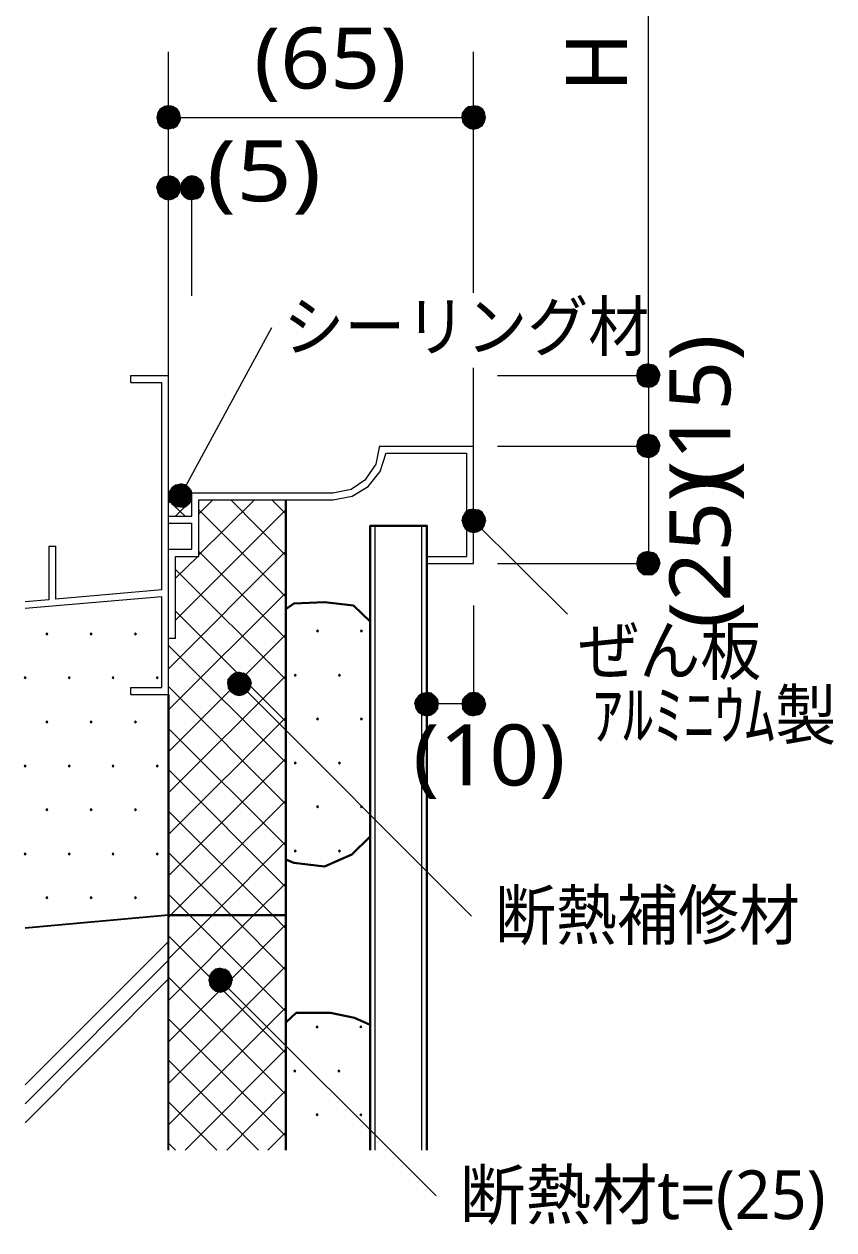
# Model space of a CAD drawing. Header units: millimetres. Extents: x 0 to 420, y 0 to 297.
# Drawn here: x 283.7 to 318.3, y 163.8 to 215.2 of the extents above; entities that cross this region are included whole.
import ezdxf
from ezdxf.enums import TextEntityAlignment as Align

# ---------------------------------------------------------------- set-up
doc = ezdxf.new("R2010")
doc.units = ezdxf.units.MM
doc.styles.add('kst32b', font='NotoSansJP-Variable.ttf')

msp = doc.modelspace()

# ---------------------------------------------------------------- hatches: boundary and pattern name
h = msp.add_hatch(color=7)
h.paths.add_polyline_path([(289.899, 211.73), (289.708, 211.709), (289.899, 211.243), (289.899, 211.73)])
h.paths.add_polyline_path([(289.708, 211.709), (289.899, 211.243), (289.539, 211.603), (289.708, 211.709)])
h.paths.add_polyline_path([(289.899, 211.243), (289.539, 211.603), (289.433, 211.434), (289.899, 211.243)])
h = msp.add_hatch(color=7)
h.paths.add_polyline_path([(290.364, 211.434), (290.259, 211.603), (289.899, 211.243), (290.364, 211.434)])
h.paths.add_polyline_path([(290.259, 211.603), (289.899, 211.243), (290.089, 211.709), (290.259, 211.603)])
h.paths.add_polyline_path([(289.899, 211.243), (290.089, 211.709), (289.899, 211.73), (289.899, 211.243)])
h = msp.add_hatch(color=7)
h.paths.add_polyline_path([(303.086, 211.709), (302.895, 211.73), (302.895, 211.243), (303.086, 211.709)])
h.paths.add_polyline_path([(302.895, 211.73), (302.895, 211.243), (302.704, 211.709), (302.895, 211.73)])
h.paths.add_polyline_path([(302.895, 211.243), (302.704, 211.709), (302.556, 211.603), (302.895, 211.243)])
h = msp.add_hatch(color=7)
h.paths.add_polyline_path([(303.403, 211.243), (303.361, 211.434), (302.895, 211.243), (303.403, 211.243)])
h.paths.add_polyline_path([(303.361, 211.434), (302.895, 211.243), (303.255, 211.603), (303.361, 211.434)])
h.paths.add_polyline_path([(302.895, 211.243), (303.255, 211.603), (303.086, 211.709), (302.895, 211.243)])
for points in [[(289.433, 211.434), (289.391, 211.243), (289.899, 211.243), (289.433, 211.434)], [(303.361, 211.053), (303.403, 211.243), (302.895, 211.243), (303.361, 211.053)], [(290.364, 208.047), (290.407, 208.238), (289.899, 208.238), (290.364, 208.047)], [(290.428, 208.428), (290.407, 208.238), (290.894, 208.238), (290.428, 208.428)], [(310.134, 199.771), (310.346, 199.75), (310.346, 200.237), (310.134, 199.771)], [(310.134, 196.787), (310.346, 196.744), (310.346, 197.231), (310.134, 196.787)], [(289.941, 194.924), (290.047, 194.754), (290.407, 195.114), (289.941, 194.924)], [(302.704, 194.522), (302.556, 194.416), (302.895, 194.056), (302.704, 194.522)], [(310.134, 191.77), (310.346, 191.749), (310.346, 192.236), (310.134, 191.77)], [(284.713, 189.272), (284.692, 189.251), (284.671, 189.23), (284.692, 189.209), (284.713, 189.188), (284.734, 189.209), (284.755, 189.23), (284.734, 189.251), (284.713, 189.272)], [(286.597, 189.272), (286.575, 189.251), (286.554, 189.23), (286.575, 189.209), (286.597, 189.188), (286.618, 189.209), (286.639, 189.23), (286.618, 189.251), (286.597, 189.272)], [(288.48, 189.272), (288.459, 189.251), (288.438, 189.23), (288.459, 189.209), (288.48, 189.188), (288.502, 189.209), (288.523, 189.23), (288.502, 189.251), (288.48, 189.272)], [(296.249, 189.399), (296.228, 189.378), (296.206, 189.357), (296.228, 189.336), (296.249, 189.315), (296.27, 189.336), (296.291, 189.357), (296.27, 189.378), (296.249, 189.399)], [(298.111, 189.399), (298.09, 189.378), (298.069, 189.357), (298.09, 189.336), (298.111, 189.315), (298.132, 189.336), (298.154, 189.357), (298.132, 189.378), (298.111, 189.399)], [(292.714, 187.558), (292.566, 187.452), (292.904, 187.113), (292.714, 187.558)], [(283.782, 187.41), (283.76, 187.388), (283.739, 187.367), (283.76, 187.346), (283.782, 187.325), (283.803, 187.346), (283.824, 187.367), (283.803, 187.388), (283.782, 187.41)], [(285.665, 187.41), (285.644, 187.388), (285.623, 187.367), (285.644, 187.346), (285.665, 187.325), (285.687, 187.346), (285.708, 187.367), (285.687, 187.388), (285.665, 187.41)], [(287.528, 187.41), (287.507, 187.388), (287.486, 187.367), (287.507, 187.346), (287.528, 187.325), (287.549, 187.346), (287.57, 187.367), (287.549, 187.388), (287.528, 187.41)], [(289.412, 187.41), (289.391, 187.388), (289.37, 187.367), (289.391, 187.346), (289.412, 187.325), (289.433, 187.346), (289.454, 187.367), (289.433, 187.388), (289.412, 187.41)], [(295.296, 187.515), (295.275, 187.494), (295.254, 187.473), (295.275, 187.452), (295.296, 187.431), (295.317, 187.452), (295.338, 187.473), (295.317, 187.494), (295.296, 187.515)], [(297.18, 187.515), (297.159, 187.494), (297.138, 187.473), (297.159, 187.452), (297.18, 187.431), (297.201, 187.452), (297.222, 187.473), (297.201, 187.494), (297.18, 187.515)], [(301.371, 186.055), (301.392, 186.246), (300.905, 186.246), (301.371, 186.055)], [(302.429, 186.436), (302.408, 186.246), (302.895, 186.246), (302.429, 186.436)], [(284.713, 185.526), (284.692, 185.505), (284.671, 185.483), (284.692, 185.462), (284.713, 185.441), (284.734, 185.462), (284.755, 185.483), (284.734, 185.505), (284.713, 185.526)], [(286.597, 185.526), (286.575, 185.505), (286.554, 185.483), (286.575, 185.462), (286.597, 185.441), (286.618, 185.462), (286.639, 185.483), (286.618, 185.505), (286.597, 185.526)], [(288.48, 185.526), (288.459, 185.505), (288.438, 185.483), (288.459, 185.462), (288.48, 185.441), (288.502, 185.462), (288.523, 185.483), (288.502, 185.505), (288.48, 185.526)], [(296.249, 185.653), (296.228, 185.632), (296.206, 185.611), (296.228, 185.589), (296.249, 185.568), (296.27, 185.589), (296.291, 185.611), (296.27, 185.632), (296.249, 185.653)], [(298.111, 185.653), (298.09, 185.632), (298.069, 185.611), (298.09, 185.589), (298.111, 185.568), (298.132, 185.589), (298.154, 185.611), (298.132, 185.632), (298.111, 185.653)], [(283.782, 183.642), (283.76, 183.621), (283.739, 183.6), (283.76, 183.579), (283.782, 183.557), (283.803, 183.579), (283.824, 183.6), (283.803, 183.621), (283.782, 183.642)], [(285.665, 183.642), (285.644, 183.621), (285.623, 183.6), (285.644, 183.579), (285.665, 183.557), (285.687, 183.579), (285.708, 183.6), (285.687, 183.621), (285.665, 183.642)], [(287.528, 183.642), (287.507, 183.621), (287.486, 183.6), (287.507, 183.579), (287.528, 183.557), (287.549, 183.579), (287.57, 183.6), (287.549, 183.621), (287.528, 183.642)], [(289.412, 183.642), (289.391, 183.621), (289.37, 183.6), (289.391, 183.579), (289.412, 183.557), (289.433, 183.579), (289.454, 183.6), (289.433, 183.621), (289.412, 183.642)], [(295.296, 183.769), (295.275, 183.748), (295.254, 183.727), (295.275, 183.705), (295.296, 183.684), (295.317, 183.705), (295.338, 183.727), (295.317, 183.748), (295.296, 183.769)], [(297.18, 183.769), (297.159, 183.748), (297.138, 183.727), (297.159, 183.705), (297.18, 183.684), (297.201, 183.705), (297.222, 183.727), (297.201, 183.748), (297.18, 183.769)], [(296.249, 181.906), (296.228, 181.885), (296.206, 181.864), (296.228, 181.843), (296.249, 181.822), (296.27, 181.843), (296.291, 181.864), (296.27, 181.885), (296.249, 181.906)], [(298.111, 181.906), (298.09, 181.885), (298.069, 181.864), (298.09, 181.843), (298.111, 181.822), (298.132, 181.843), (298.154, 181.864), (298.132, 181.885), (298.111, 181.906)], [(284.713, 181.779), (284.692, 181.758), (284.671, 181.737), (284.692, 181.716), (284.713, 181.695), (284.734, 181.716), (284.755, 181.737), (284.734, 181.758), (284.713, 181.779)], [(286.597, 181.779), (286.575, 181.758), (286.554, 181.737), (286.575, 181.716), (286.597, 181.695), (286.618, 181.716), (286.639, 181.737), (286.618, 181.758), (286.597, 181.779)], [(288.48, 181.779), (288.459, 181.758), (288.438, 181.737), (288.459, 181.716), (288.48, 181.695), (288.502, 181.716), (288.523, 181.737), (288.502, 181.758), (288.48, 181.779)], [(283.782, 179.896), (283.76, 179.874), (283.739, 179.853), (283.76, 179.832), (283.782, 179.811), (283.803, 179.832), (283.824, 179.853), (283.803, 179.874), (283.782, 179.896)], [(285.665, 179.896), (285.644, 179.874), (285.623, 179.853), (285.644, 179.832), (285.665, 179.811), (285.687, 179.832), (285.708, 179.853), (285.687, 179.874), (285.665, 179.896)], [(287.528, 179.896), (287.507, 179.874), (287.486, 179.853), (287.507, 179.832), (287.528, 179.811), (287.549, 179.832), (287.57, 179.853), (287.549, 179.874), (287.528, 179.896)], [(289.412, 179.896), (289.391, 179.874), (289.37, 179.853), (289.391, 179.832), (289.412, 179.811), (289.433, 179.832), (289.454, 179.853), (289.433, 179.874), (289.412, 179.896)], [(295.296, 180.022), (295.275, 180.001), (295.254, 179.98), (295.275, 179.959), (295.296, 179.938), (295.317, 179.959), (295.338, 179.98), (295.317, 180.001), (295.296, 180.022)], [(297.18, 180.022), (297.159, 180.001), (297.138, 179.98), (297.159, 179.959), (297.18, 179.938), (297.201, 179.959), (297.222, 179.98), (297.201, 180.001), (297.18, 180.022)], [(284.713, 178.033), (284.692, 178.012), (284.671, 177.99), (284.692, 177.969), (284.713, 177.948), (284.734, 177.969), (284.755, 177.99), (284.734, 178.012), (284.713, 178.033)], [(286.597, 178.033), (286.575, 178.012), (286.554, 177.99), (286.575, 177.969), (286.597, 177.948), (286.618, 177.969), (286.639, 177.99), (286.618, 178.012), (286.597, 178.033)], [(288.48, 178.033), (288.459, 178.012), (288.438, 177.99), (288.459, 177.969), (288.48, 177.948), (288.502, 177.969), (288.523, 177.99), (288.502, 178.012), (288.48, 178.033)], [(291.91, 174.011), (292.1, 173.969), (292.1, 174.477), (291.91, 174.011)], [(296.228, 172.529), (296.206, 172.508), (296.185, 172.487), (296.206, 172.466), (296.228, 172.445), (296.249, 172.466), (296.27, 172.487), (296.249, 172.508), (296.228, 172.529)], [(298.09, 172.529), (298.069, 172.508), (298.048, 172.487), (298.069, 172.466), (298.09, 172.445), (298.111, 172.466), (298.132, 172.487), (298.111, 172.508), (298.09, 172.529)], [(295.275, 170.646), (295.254, 170.625), (295.233, 170.603), (295.254, 170.582), (295.275, 170.561), (295.296, 170.582), (295.317, 170.603), (295.296, 170.625), (295.275, 170.646)], [(297.159, 170.646), (297.138, 170.625), (297.116, 170.603), (297.138, 170.582), (297.159, 170.561), (297.18, 170.582), (297.201, 170.603), (297.18, 170.625), (297.159, 170.646)], [(296.228, 168.783), (296.206, 168.762), (296.185, 168.741), (296.206, 168.719), (296.228, 168.698), (296.249, 168.719), (296.27, 168.741), (296.249, 168.762), (296.228, 168.783)], [(298.09, 168.783), (298.069, 168.762), (298.048, 168.741), (298.069, 168.719), (298.09, 168.698), (298.111, 168.719), (298.132, 168.741), (298.111, 168.762), (298.09, 168.783)]]:
    msp.add_hatch(color=7).paths.add_polyline_path(points)
h = msp.add_hatch(color=7)
h.paths.add_polyline_path([(289.391, 211.243), (289.433, 211.053), (289.899, 211.243), (289.391, 211.243)])
h.paths.add_polyline_path([(289.433, 211.053), (289.899, 211.243), (289.539, 210.883), (289.433, 211.053)])
h.paths.add_polyline_path([(289.899, 211.243), (289.539, 210.883), (289.708, 210.778), (289.899, 211.243)])
h = msp.add_hatch(color=7)
h.paths.add_polyline_path([(289.708, 210.778), (289.899, 210.735), (289.899, 211.243), (289.708, 210.778)])
h.paths.add_polyline_path([(289.899, 210.735), (289.899, 211.243), (290.089, 210.778), (289.899, 210.735)])
h.paths.add_polyline_path([(289.899, 211.243), (290.089, 210.778), (290.259, 210.883), (289.899, 211.243)])
h = msp.add_hatch(color=7)
h.paths.add_polyline_path([(290.259, 210.883), (290.364, 211.053), (289.899, 211.243), (290.259, 210.883)])
h.paths.add_polyline_path([(290.364, 211.053), (289.899, 211.243), (290.407, 211.243), (290.364, 211.053)])
h.paths.add_polyline_path([(289.899, 211.243), (290.407, 211.243), (290.364, 211.434), (289.899, 211.243)])
h = msp.add_hatch(color=7)
h.paths.add_polyline_path([(302.556, 211.603), (302.429, 211.434), (302.895, 211.243), (302.556, 211.603)])
h.paths.add_polyline_path([(302.429, 211.434), (302.895, 211.243), (302.408, 211.243), (302.429, 211.434)])
h.paths.add_polyline_path([(302.895, 211.243), (302.408, 211.243), (302.429, 211.053), (302.895, 211.243)])
h = msp.add_hatch(color=7)
h.paths.add_polyline_path([(302.429, 211.053), (302.556, 210.883), (302.895, 211.243), (302.429, 211.053)])
h.paths.add_polyline_path([(302.556, 210.883), (302.895, 211.243), (302.704, 210.778), (302.556, 210.883)])
h.paths.add_polyline_path([(302.895, 211.243), (302.704, 210.778), (302.895, 210.735), (302.895, 211.243)])
h = msp.add_hatch(color=7)
h.paths.add_polyline_path([(302.895, 210.735), (303.086, 210.778), (302.895, 211.243), (302.895, 210.735)])
h.paths.add_polyline_path([(303.086, 210.778), (302.895, 211.243), (303.255, 210.883), (303.086, 210.778)])
h.paths.add_polyline_path([(302.895, 211.243), (303.255, 210.883), (303.361, 211.053), (302.895, 211.243)])
h = msp.add_hatch(color=7)
h.paths.add_polyline_path([(290.089, 208.703), (289.899, 208.746), (289.899, 208.238), (290.089, 208.703)])
h.paths.add_polyline_path([(289.899, 208.746), (289.899, 208.238), (289.708, 208.703), (289.899, 208.746)])
h.paths.add_polyline_path([(289.899, 208.238), (289.708, 208.703), (289.539, 208.597), (289.899, 208.238)])
h = msp.add_hatch(color=7)
h.paths.add_polyline_path([(290.407, 208.238), (290.364, 208.428), (289.899, 208.238), (290.407, 208.238)])
h.paths.add_polyline_path([(290.364, 208.428), (289.899, 208.238), (290.259, 208.597), (290.364, 208.428)])
h.paths.add_polyline_path([(289.899, 208.238), (290.259, 208.597), (290.089, 208.703), (289.899, 208.238)])
h = msp.add_hatch(color=7)
h.paths.add_polyline_path([(290.894, 208.746), (290.703, 208.703), (290.894, 208.238), (290.894, 208.746)])
h.paths.add_polyline_path([(290.703, 208.703), (290.894, 208.238), (290.555, 208.597), (290.703, 208.703)])
h.paths.add_polyline_path([(290.894, 208.238), (290.555, 208.597), (290.428, 208.428), (290.894, 208.238)])
h = msp.add_hatch(color=7)
h.paths.add_polyline_path([(291.359, 208.428), (291.253, 208.597), (290.894, 208.238), (291.359, 208.428)])
h.paths.add_polyline_path([(291.253, 208.597), (290.894, 208.238), (291.084, 208.703), (291.253, 208.597)])
h.paths.add_polyline_path([(290.894, 208.238), (291.084, 208.703), (290.894, 208.746), (290.894, 208.238)])
h = msp.add_hatch(color=7)
h.paths.add_polyline_path([(289.539, 208.597), (289.433, 208.428), (289.899, 208.238), (289.539, 208.597)])
h.paths.add_polyline_path([(289.433, 208.428), (289.899, 208.238), (289.391, 208.238), (289.433, 208.428)])
h.paths.add_polyline_path([(289.899, 208.238), (289.391, 208.238), (289.433, 208.047), (289.899, 208.238)])
h = msp.add_hatch(color=7)
h.paths.add_polyline_path([(289.433, 208.047), (289.539, 207.878), (289.899, 208.238), (289.433, 208.047)])
h.paths.add_polyline_path([(289.539, 207.878), (289.899, 208.238), (289.708, 207.772), (289.539, 207.878)])
h.paths.add_polyline_path([(289.899, 208.238), (289.708, 207.772), (289.899, 207.73), (289.899, 208.238)])
h = msp.add_hatch(color=7)
h.paths.add_polyline_path([(289.899, 207.73), (290.089, 207.772), (289.899, 208.238), (289.899, 207.73)])
h.paths.add_polyline_path([(290.089, 207.772), (289.899, 208.238), (290.259, 207.878), (290.089, 207.772)])
h.paths.add_polyline_path([(289.899, 208.238), (290.259, 207.878), (290.364, 208.047), (289.899, 208.238)])
h = msp.add_hatch(color=7)
h.paths.add_polyline_path([(290.407, 208.238), (290.428, 208.047), (290.894, 208.238), (290.407, 208.238)])
h.paths.add_polyline_path([(290.428, 208.047), (290.894, 208.238), (290.555, 207.878), (290.428, 208.047)])
h.paths.add_polyline_path([(290.894, 208.238), (290.555, 207.878), (290.703, 207.772), (290.894, 208.238)])
h = msp.add_hatch(color=7)
h.paths.add_polyline_path([(290.703, 207.772), (290.894, 207.73), (290.894, 208.238), (290.703, 207.772)])
h.paths.add_polyline_path([(290.894, 207.73), (290.894, 208.238), (291.084, 207.772), (290.894, 207.73)])
h.paths.add_polyline_path([(290.894, 208.238), (291.084, 207.772), (291.253, 207.878), (290.894, 208.238)])
h = msp.add_hatch(color=7)
h.paths.add_polyline_path([(291.253, 207.878), (291.359, 208.047), (290.894, 208.238), (291.253, 207.878)])
h.paths.add_polyline_path([(291.359, 208.047), (290.894, 208.238), (291.402, 208.238), (291.359, 208.047)])
h.paths.add_polyline_path([(290.894, 208.238), (291.402, 208.238), (291.359, 208.428), (290.894, 208.238)])
h = msp.add_hatch(color=7)
h.paths.add_polyline_path([(310.134, 200.702), (309.986, 200.596), (310.346, 200.237), (310.134, 200.702)])
h.paths.add_polyline_path([(309.986, 200.596), (310.346, 200.237), (309.88, 200.427), (309.986, 200.596)])
h.paths.add_polyline_path([(310.346, 200.237), (309.88, 200.427), (309.838, 200.237), (310.346, 200.237)])
h = msp.add_hatch(color=7)
h.paths.add_polyline_path([(310.684, 200.596), (310.536, 200.702), (310.346, 200.237), (310.684, 200.596)])
h.paths.add_polyline_path([(310.536, 200.702), (310.346, 200.237), (310.346, 200.745), (310.536, 200.702)])
h.paths.add_polyline_path([(310.346, 200.237), (310.346, 200.745), (310.134, 200.702), (310.346, 200.237)])
h = msp.add_hatch(color=7)
h.paths.add_polyline_path([(310.79, 200.046), (310.832, 200.237), (310.346, 200.237), (310.79, 200.046)])
h.paths.add_polyline_path([(310.832, 200.237), (310.346, 200.237), (310.79, 200.427), (310.832, 200.237)])
h.paths.add_polyline_path([(310.346, 200.237), (310.79, 200.427), (310.684, 200.596), (310.346, 200.237)])
h = msp.add_hatch(color=7)
h.paths.add_polyline_path([(309.838, 200.237), (309.88, 200.046), (310.346, 200.237), (309.838, 200.237)])
h.paths.add_polyline_path([(309.88, 200.046), (310.346, 200.237), (309.986, 199.877), (309.88, 200.046)])
h.paths.add_polyline_path([(310.346, 200.237), (309.986, 199.877), (310.134, 199.771), (310.346, 200.237)])
h = msp.add_hatch(color=7)
h.paths.add_polyline_path([(310.346, 199.75), (310.536, 199.771), (310.346, 200.237), (310.346, 199.75)])
h.paths.add_polyline_path([(310.536, 199.771), (310.346, 200.237), (310.684, 199.877), (310.536, 199.771)])
h.paths.add_polyline_path([(310.346, 200.237), (310.684, 199.877), (310.79, 200.046), (310.346, 200.237)])
h = msp.add_hatch(color=7)
h.paths.add_polyline_path([(310.134, 197.697), (309.986, 197.591), (310.346, 197.231), (310.134, 197.697)])
h.paths.add_polyline_path([(309.986, 197.591), (310.346, 197.231), (309.88, 197.421), (309.986, 197.591)])
h.paths.add_polyline_path([(310.346, 197.231), (309.88, 197.421), (309.838, 197.231), (310.346, 197.231)])
h = msp.add_hatch(color=7)
h.paths.add_polyline_path([(310.684, 197.591), (310.536, 197.697), (310.346, 197.231), (310.684, 197.591)])
h.paths.add_polyline_path([(310.536, 197.697), (310.346, 197.231), (310.346, 197.739), (310.536, 197.697)])
h.paths.add_polyline_path([(310.346, 197.231), (310.346, 197.739), (310.134, 197.697), (310.346, 197.231)])
h = msp.add_hatch(color=7)
h.paths.add_polyline_path([(310.79, 197.04), (310.832, 197.231), (310.346, 197.231), (310.79, 197.04)])
h.paths.add_polyline_path([(310.832, 197.231), (310.346, 197.231), (310.79, 197.421), (310.832, 197.231)])
h.paths.add_polyline_path([(310.346, 197.231), (310.79, 197.421), (310.684, 197.591), (310.346, 197.231)])
h = msp.add_hatch(color=7)
h.paths.add_polyline_path([(309.838, 197.231), (309.88, 197.04), (310.346, 197.231), (309.838, 197.231)])
h.paths.add_polyline_path([(309.88, 197.04), (310.346, 197.231), (309.986, 196.892), (309.88, 197.04)])
h.paths.add_polyline_path([(310.346, 197.231), (309.986, 196.892), (310.134, 196.787), (310.346, 197.231)])
h = msp.add_hatch(color=7)
h.paths.add_polyline_path([(310.346, 196.744), (310.536, 196.787), (310.346, 197.231), (310.346, 196.744)])
h.paths.add_polyline_path([(310.536, 196.787), (310.346, 197.231), (310.684, 196.892), (310.536, 196.787)])
h.paths.add_polyline_path([(310.346, 197.231), (310.684, 196.892), (310.79, 197.04), (310.346, 197.231)])
h = msp.add_hatch(color=7)
h.paths.add_polyline_path([(290.047, 195.474), (289.941, 195.305), (290.407, 195.114), (290.047, 195.474)])
h.paths.add_polyline_path([(289.941, 195.305), (290.407, 195.114), (289.899, 195.114), (289.941, 195.305)])
h.paths.add_polyline_path([(290.407, 195.114), (289.899, 195.114), (289.941, 194.924), (290.407, 195.114)])
h = msp.add_hatch(color=7)
h.paths.add_polyline_path([(290.597, 195.58), (290.407, 195.622), (290.407, 195.114), (290.597, 195.58)])
h.paths.add_polyline_path([(290.407, 195.622), (290.407, 195.114), (290.216, 195.58), (290.407, 195.622)])
h.paths.add_polyline_path([(290.407, 195.114), (290.216, 195.58), (290.047, 195.474), (290.407, 195.114)])
h = msp.add_hatch(color=7)
h.paths.add_polyline_path([(290.894, 195.114), (290.872, 195.305), (290.407, 195.114), (290.894, 195.114)])
h.paths.add_polyline_path([(290.872, 195.305), (290.407, 195.114), (290.745, 195.474), (290.872, 195.305)])
h.paths.add_polyline_path([(290.407, 195.114), (290.745, 195.474), (290.597, 195.58), (290.407, 195.114)])
h = msp.add_hatch(color=7)
h.paths.add_polyline_path([(290.047, 194.754), (290.216, 194.649), (290.407, 195.114), (290.047, 194.754)])
h.paths.add_polyline_path([(290.216, 194.649), (290.407, 195.114), (290.407, 194.628), (290.216, 194.649)])
h.paths.add_polyline_path([(290.407, 195.114), (290.407, 194.628), (290.597, 194.649), (290.407, 195.114)])
h = msp.add_hatch(color=7)
h.paths.add_polyline_path([(290.597, 194.649), (290.745, 194.754), (290.407, 195.114), (290.597, 194.649)])
h.paths.add_polyline_path([(290.745, 194.754), (290.407, 195.114), (290.872, 194.924), (290.745, 194.754)])
h.paths.add_polyline_path([(290.407, 195.114), (290.872, 194.924), (290.894, 195.114), (290.407, 195.114)])
h = msp.add_hatch(color=7)
h.paths.add_polyline_path([(302.556, 194.416), (302.45, 194.246), (302.895, 194.056), (302.556, 194.416)])
h.paths.add_polyline_path([(302.45, 194.246), (302.895, 194.056), (302.408, 194.056), (302.45, 194.246)])
h.paths.add_polyline_path([(302.895, 194.056), (302.408, 194.056), (302.45, 193.865), (302.895, 194.056)])
h = msp.add_hatch(color=7)
h.paths.add_polyline_path([(303.255, 194.416), (303.086, 194.522), (302.895, 194.056), (303.255, 194.416)])
h.paths.add_polyline_path([(303.086, 194.522), (302.895, 194.056), (302.895, 194.543), (303.086, 194.522)])
h.paths.add_polyline_path([(302.895, 194.056), (302.895, 194.543), (302.704, 194.522), (302.895, 194.056)])
h = msp.add_hatch(color=7)
h.paths.add_polyline_path([(303.361, 193.865), (303.403, 194.056), (302.895, 194.056), (303.361, 193.865)])
h.paths.add_polyline_path([(303.403, 194.056), (302.895, 194.056), (303.361, 194.246), (303.403, 194.056)])
h.paths.add_polyline_path([(302.895, 194.056), (303.361, 194.246), (303.255, 194.416), (302.895, 194.056)])
h = msp.add_hatch(color=7)
h.paths.add_polyline_path([(302.45, 193.865), (302.556, 193.696), (302.895, 194.056), (302.45, 193.865)])
h.paths.add_polyline_path([(302.556, 193.696), (302.895, 194.056), (302.704, 193.59), (302.556, 193.696)])
h.paths.add_polyline_path([(302.895, 194.056), (302.704, 193.59), (302.895, 193.548), (302.895, 194.056)])
h = msp.add_hatch(color=7)
h.paths.add_polyline_path([(302.895, 193.548), (303.086, 193.59), (302.895, 194.056), (302.895, 193.548)])
h.paths.add_polyline_path([(303.086, 193.59), (302.895, 194.056), (303.255, 193.696), (303.086, 193.59)])
h.paths.add_polyline_path([(302.895, 194.056), (303.255, 193.696), (303.361, 193.865), (302.895, 194.056)])
h = msp.add_hatch(color=7)
h.paths.add_polyline_path([(310.134, 192.701), (309.986, 192.596), (310.346, 192.236), (310.134, 192.701)])
h.paths.add_polyline_path([(309.986, 192.596), (310.346, 192.236), (309.88, 192.426), (309.986, 192.596)])
h.paths.add_polyline_path([(310.346, 192.236), (309.88, 192.426), (309.838, 192.236), (310.346, 192.236)])
h = msp.add_hatch(color=7)
h.paths.add_polyline_path([(310.684, 192.596), (310.536, 192.701), (310.346, 192.236), (310.684, 192.596)])
h.paths.add_polyline_path([(310.536, 192.701), (310.346, 192.236), (310.346, 192.744), (310.536, 192.701)])
h.paths.add_polyline_path([(310.346, 192.236), (310.346, 192.744), (310.134, 192.701), (310.346, 192.236)])
h = msp.add_hatch(color=7)
h.paths.add_polyline_path([(309.838, 192.236), (309.88, 192.045), (310.346, 192.236), (309.838, 192.236)])
h.paths.add_polyline_path([(309.88, 192.045), (310.346, 192.236), (309.986, 191.897), (309.88, 192.045)])
h.paths.add_polyline_path([(310.346, 192.236), (309.986, 191.897), (310.134, 191.77), (310.346, 192.236)])
h = msp.add_hatch(color=7)
h.paths.add_polyline_path([(310.79, 192.045), (310.832, 192.236), (310.346, 192.236), (310.79, 192.045)])
h.paths.add_polyline_path([(310.832, 192.236), (310.346, 192.236), (310.79, 192.426), (310.832, 192.236)])
h.paths.add_polyline_path([(310.346, 192.236), (310.79, 192.426), (310.684, 192.596), (310.346, 192.236)])
h = msp.add_hatch(color=7)
h.paths.add_polyline_path([(310.346, 191.749), (310.536, 191.77), (310.346, 192.236), (310.346, 191.749)])
h.paths.add_polyline_path([(310.536, 191.77), (310.346, 192.236), (310.684, 191.897), (310.536, 191.77)])
h.paths.add_polyline_path([(310.346, 192.236), (310.684, 191.897), (310.79, 192.045), (310.346, 192.236)])
h = msp.add_hatch(color=7)
h.paths.add_polyline_path([(293.264, 187.452), (293.095, 187.558), (292.904, 187.113), (293.264, 187.452)])
h.paths.add_polyline_path([(293.095, 187.558), (292.904, 187.113), (292.904, 187.6), (293.095, 187.558)])
h.paths.add_polyline_path([(292.904, 187.113), (292.904, 187.6), (292.714, 187.558), (292.904, 187.113)])
h = msp.add_hatch(color=7)
h.paths.add_polyline_path([(292.566, 187.452), (292.439, 187.304), (292.904, 187.113), (292.566, 187.452)])
h.paths.add_polyline_path([(292.439, 187.304), (292.904, 187.113), (292.418, 187.113), (292.439, 187.304)])
h.paths.add_polyline_path([(292.904, 187.113), (292.418, 187.113), (292.439, 186.923), (292.904, 187.113)])
h = msp.add_hatch(color=7)
h.paths.add_polyline_path([(292.439, 186.923), (292.566, 186.754), (292.904, 187.113), (292.439, 186.923)])
h.paths.add_polyline_path([(292.566, 186.754), (292.904, 187.113), (292.714, 186.648), (292.566, 186.754)])
h.paths.add_polyline_path([(292.904, 187.113), (292.714, 186.648), (292.904, 186.605), (292.904, 187.113)])
h = msp.add_hatch(color=7)
h.paths.add_polyline_path([(293.37, 186.923), (293.412, 187.113), (292.904, 187.113), (293.37, 186.923)])
h.paths.add_polyline_path([(293.412, 187.113), (292.904, 187.113), (293.37, 187.304), (293.412, 187.113)])
h.paths.add_polyline_path([(292.904, 187.113), (293.37, 187.304), (293.264, 187.452), (292.904, 187.113)])
h = msp.add_hatch(color=7)
h.paths.add_polyline_path([(292.904, 186.605), (293.095, 186.648), (292.904, 187.113), (292.904, 186.605)])
h.paths.add_polyline_path([(293.095, 186.648), (292.904, 187.113), (293.264, 186.754), (293.095, 186.648)])
h.paths.add_polyline_path([(292.904, 187.113), (293.264, 186.754), (293.37, 186.923), (292.904, 187.113)])
h = msp.add_hatch(color=7)
h.paths.add_polyline_path([(300.546, 186.584), (300.44, 186.436), (300.905, 186.246), (300.546, 186.584)])
h.paths.add_polyline_path([(300.44, 186.436), (300.905, 186.246), (300.397, 186.246), (300.44, 186.436)])
h.paths.add_polyline_path([(300.905, 186.246), (300.397, 186.246), (300.44, 186.055), (300.905, 186.246)])
h = msp.add_hatch(color=7)
h.paths.add_polyline_path([(301.096, 186.711), (300.905, 186.732), (300.905, 186.246), (301.096, 186.711)])
h.paths.add_polyline_path([(300.905, 186.732), (300.905, 186.246), (300.715, 186.711), (300.905, 186.732)])
h.paths.add_polyline_path([(300.905, 186.246), (300.715, 186.711), (300.546, 186.584), (300.905, 186.246)])
h = msp.add_hatch(color=7)
h.paths.add_polyline_path([(301.392, 186.246), (301.371, 186.436), (300.905, 186.246), (301.392, 186.246)])
h.paths.add_polyline_path([(301.371, 186.436), (300.905, 186.246), (301.244, 186.584), (301.371, 186.436)])
h.paths.add_polyline_path([(300.905, 186.246), (301.244, 186.584), (301.096, 186.711), (300.905, 186.246)])
h = msp.add_hatch(color=7)
h.paths.add_polyline_path([(302.895, 186.732), (302.704, 186.711), (302.895, 186.246), (302.895, 186.732)])
h.paths.add_polyline_path([(302.704, 186.711), (302.895, 186.246), (302.556, 186.584), (302.704, 186.711)])
h.paths.add_polyline_path([(302.895, 186.246), (302.556, 186.584), (302.429, 186.436), (302.895, 186.246)])
h = msp.add_hatch(color=7)
h.paths.add_polyline_path([(303.361, 186.436), (303.255, 186.584), (302.895, 186.246), (303.361, 186.436)])
h.paths.add_polyline_path([(303.255, 186.584), (302.895, 186.246), (303.086, 186.711), (303.255, 186.584)])
h.paths.add_polyline_path([(302.895, 186.246), (303.086, 186.711), (302.895, 186.732), (302.895, 186.246)])
h = msp.add_hatch(color=7)
h.paths.add_polyline_path([(300.44, 186.055), (300.546, 185.886), (300.905, 186.246), (300.44, 186.055)])
h.paths.add_polyline_path([(300.546, 185.886), (300.905, 186.246), (300.715, 185.78), (300.546, 185.886)])
h.paths.add_polyline_path([(300.905, 186.246), (300.715, 185.78), (300.905, 185.737), (300.905, 186.246)])
h = msp.add_hatch(color=7)
h.paths.add_polyline_path([(300.905, 185.737), (301.096, 185.78), (300.905, 186.246), (300.905, 185.737)])
h.paths.add_polyline_path([(301.096, 185.78), (300.905, 186.246), (301.244, 185.886), (301.096, 185.78)])
h.paths.add_polyline_path([(300.905, 186.246), (301.244, 185.886), (301.371, 186.055), (300.905, 186.246)])
h = msp.add_hatch(color=7)
h.paths.add_polyline_path([(302.408, 186.246), (302.429, 186.055), (302.895, 186.246), (302.408, 186.246)])
h.paths.add_polyline_path([(302.429, 186.055), (302.895, 186.246), (302.556, 185.886), (302.429, 186.055)])
h.paths.add_polyline_path([(302.895, 186.246), (302.556, 185.886), (302.704, 185.78), (302.895, 186.246)])
h = msp.add_hatch(color=7)
h.paths.add_polyline_path([(302.704, 185.78), (302.895, 185.737), (302.895, 186.246), (302.704, 185.78)])
h.paths.add_polyline_path([(302.895, 185.737), (302.895, 186.246), (303.086, 185.78), (302.895, 185.737)])
h.paths.add_polyline_path([(302.895, 186.246), (303.086, 185.78), (303.255, 185.886), (302.895, 186.246)])
h = msp.add_hatch(color=7)
h.paths.add_polyline_path([(303.255, 185.886), (303.361, 186.055), (302.895, 186.246), (303.255, 185.886)])
h.paths.add_polyline_path([(303.361, 186.055), (302.895, 186.246), (303.403, 186.246), (303.361, 186.055)])
h.paths.add_polyline_path([(302.895, 186.246), (303.403, 186.246), (303.361, 186.436), (302.895, 186.246)])
h = msp.add_hatch(color=7)
h.paths.add_polyline_path([(291.91, 174.942), (291.761, 174.837), (292.1, 174.477), (291.91, 174.942)])
h.paths.add_polyline_path([(291.761, 174.837), (292.1, 174.477), (291.655, 174.667), (291.761, 174.837)])
h.paths.add_polyline_path([(292.1, 174.477), (291.655, 174.667), (291.613, 174.477), (292.1, 174.477)])
h = msp.add_hatch(color=7)
h.paths.add_polyline_path([(292.46, 174.837), (292.291, 174.942), (292.1, 174.477), (292.46, 174.837)])
h.paths.add_polyline_path([(292.291, 174.942), (292.1, 174.477), (292.1, 174.985), (292.291, 174.942)])
h.paths.add_polyline_path([(292.1, 174.477), (292.1, 174.985), (291.91, 174.942), (292.1, 174.477)])
h = msp.add_hatch(color=7)
h.paths.add_polyline_path([(292.566, 174.286), (292.608, 174.477), (292.1, 174.477), (292.566, 174.286)])
h.paths.add_polyline_path([(292.608, 174.477), (292.1, 174.477), (292.566, 174.667), (292.608, 174.477)])
h.paths.add_polyline_path([(292.1, 174.477), (292.566, 174.667), (292.46, 174.837), (292.1, 174.477)])
h = msp.add_hatch(color=7)
h.paths.add_polyline_path([(291.613, 174.477), (291.655, 174.286), (292.1, 174.477), (291.613, 174.477)])
h.paths.add_polyline_path([(291.655, 174.286), (292.1, 174.477), (291.761, 174.117), (291.655, 174.286)])
h.paths.add_polyline_path([(292.1, 174.477), (291.761, 174.117), (291.91, 174.011), (292.1, 174.477)])
h = msp.add_hatch(color=7)
h.paths.add_polyline_path([(292.1, 173.969), (292.291, 174.011), (292.1, 174.477), (292.1, 173.969)])
h.paths.add_polyline_path([(292.291, 174.011), (292.1, 174.477), (292.46, 174.117), (292.291, 174.011)])
h.paths.add_polyline_path([(292.1, 174.477), (292.46, 174.117), (292.566, 174.286), (292.1, 174.477)])

# ---------------------------------------------------------------- linework, layer by layer
at = {"lineweight": 13}
for points in [[(303.911, 200.237), (310.346, 200.237), (310.346, 224.24)], [(289.899, 200.237), (289.899, 214.037)], [(302.895, 203.771), (302.895, 214.037)], [(289.899, 211.243), (302.895, 211.243)], [(290.894, 208.238), (289.899, 208.238)], [(290.894, 203.645), (290.894, 208.28)], [(290.407, 195.114), (294.301, 202.29)], [(302.895, 197.231), (302.895, 200.575)], [(288.29, 200.237), (289.899, 200.237)], [(288.29, 199.94), (288.29, 200.237)], [(288.29, 199.94), (289.602, 199.94)], [(289.602, 191.114), (289.602, 199.94)], [(289.899, 186.648), (289.899, 200.237)], [(310.346, 200.237), (310.346, 197.231), (310.346, 192.236)], [(296.894, 195.241), (297.673, 195.399), (298.309, 195.827), (298.737, 196.463), (298.894, 197.242)], [(296.894, 194.945), (297.715, 195.096), (298.409, 195.515), (298.914, 196.148), (299.171, 196.942)], [(298.895, 197.231), (302.895, 197.231)], [(299.191, 196.935), (302.599, 196.935), (302.599, 192.532)], [(302.895, 192.236), (302.895, 197.231)], [(303.911, 197.231), (310.346, 197.231)], [(289.899, 194.818), (290.216, 195.136)], [(290.597, 194.246), (289.899, 194.924)], [(290.195, 194.246), (290.894, 194.945)], [(290.894, 194.818), (290.576, 195.136)], [(290.894, 195.241), (296.905, 195.241)], [(290.894, 194.246), (290.894, 195.241)], [(291.19, 194.352), (291.782, 194.945)], [(291.19, 192.596), (293.561, 194.945)], [(291.19, 192.532), (291.19, 194.945)], [(291.19, 194.945), (296.905, 194.945)], [(294.894, 192.574), (292.545, 194.945)], [(294.894, 194.352), (294.301, 194.945)], [(289.899, 194.246), (290.894, 194.246)], [(290.195, 189.823), (294.894, 194.522)], [(294.894, 190.817), (291.19, 194.522)], [(289.899, 193.95), (290.894, 193.95)], [(290.894, 192.849), (290.894, 193.95)], [(298.704, 167.238), (298.704, 193.844)], [(300.694, 167.238), (300.694, 193.844)], [(302.895, 194.056), (306.896, 190.077)], [(284.798, 192.976), (284.798, 190.69), (283.782, 190.606)], [(284.798, 192.976), (285.094, 192.976)], [(289.602, 191.114), (285.094, 190.712), (285.094, 192.976)], [(289.899, 192.849), (290.894, 192.849)], [(289.899, 187.748), (294.894, 192.765)], [(294.894, 189.039), (291.19, 192.744)], [(290.195, 191.601), (291.148, 192.532)], [(290.195, 189.039), (290.195, 192.532), (291.19, 192.532)], [(300.905, 192.532), (302.599, 192.532)], [(300.905, 192.236), (302.895, 192.236)], [(303.911, 192.236), (310.346, 192.236)], [(294.894, 187.283), (290.195, 191.982)], [(289.602, 190.817), (283.782, 190.309)], [(288.29, 186.944), (289.602, 186.944), (289.602, 190.817)], [(289.899, 185.991), (294.894, 190.987)], [(294.894, 185.505), (290.195, 190.204)], [(302.895, 190.437), (302.895, 186.203)], [(289.899, 184.213), (294.894, 189.209)], [(290.195, 189.039), (289.899, 189.039)], [(294.894, 183.748), (289.899, 188.743)], [(289.899, 182.457), (294.894, 187.452)], [(292.904, 187.113), (302.81, 177.207)], [(288.29, 186.648), (288.29, 186.944)], [(288.29, 186.648), (289.899, 186.648)], [(294.894, 181.97), (289.899, 186.986)], [(302.895, 186.246), (300.905, 186.246)], [(289.899, 180.679), (294.894, 185.674)], [(294.894, 180.213), (289.899, 185.208)], [(289.899, 178.922), (294.894, 183.917)], [(294.894, 178.435), (289.899, 183.451)], [(289.899, 177.144), (289.983, 177.25), (294.894, 182.139)], [(294.894, 176.678), (294.344, 177.25), (289.899, 181.673)], [(289.899, 175.387), (291.761, 177.25), (294.894, 180.382)], [(294.894, 174.9), (292.566, 177.25), (289.899, 179.917)], [(289.899, 173.609), (293.518, 177.25), (294.894, 178.604)], [(294.894, 173.143), (290.788, 177.25), (289.899, 178.139)], [(289.899, 171.852), (294.894, 176.847)], [(294.894, 171.365), (289.899, 176.361)], [(283.782, 170.011), (289.899, 176.128)], [(283.782, 169.206), (289.899, 175.323)], [(289.899, 170.074), (294.894, 175.069)], [(283.782, 168.402), (289.899, 174.54)], [(294.894, 169.608), (289.899, 174.604)], [(292.1, 174.477), (301.307, 165.29)], [(289.899, 168.317), (294.894, 173.313)], [(294.894, 167.83), (289.899, 172.826)], [(290.597, 167.238), (294.894, 171.535)], [(293.73, 167.238), (289.899, 171.069)], [(292.375, 167.238), (294.894, 169.778)], [(291.952, 167.238), (289.899, 169.291)], [(290.195, 167.238), (289.899, 167.534)], [(294.132, 167.238), (294.894, 168)]]:
    msp.add_lwpolyline(points, dxfattribs=at)
at = {"lineweight": 0}
for points in [[(289.708, 211.709), (289.899, 211.243), (289.539, 211.603)], [(289.899, 211.73), (289.708, 211.709), (289.899, 211.243)], [(289.899, 211.243), (290.089, 211.709), (289.899, 211.73)], [(290.259, 211.603), (289.899, 211.243), (290.089, 211.709)], [(302.895, 211.243), (302.704, 211.709), (302.556, 211.603)], [(302.895, 211.73), (302.895, 211.243), (302.704, 211.709)], [(303.086, 211.709), (302.895, 211.73), (302.895, 211.243)], [(302.895, 211.243), (303.255, 211.603), (303.086, 211.709)], [(289.433, 211.434), (289.391, 211.243), (289.899, 211.243)], [(289.391, 211.243), (289.433, 211.053), (289.899, 211.243)], [(289.899, 211.243), (289.539, 211.603), (289.433, 211.434)], [(289.433, 211.053), (289.899, 211.243), (289.539, 210.883)], [(289.899, 211.243), (289.539, 210.883), (289.708, 210.778)], [(289.708, 210.778), (289.899, 210.735), (289.899, 211.243)], [(290.364, 211.434), (290.259, 211.603), (289.899, 211.243)], [(289.899, 211.243), (290.407, 211.243), (290.364, 211.434)], [(289.899, 210.735), (289.899, 211.243), (290.089, 210.778)], [(289.899, 211.243), (290.089, 210.778), (290.259, 210.883)], [(290.259, 210.883), (290.364, 211.053), (289.899, 211.243)], [(290.364, 211.053), (289.899, 211.243), (290.407, 211.243)], [(302.429, 211.434), (302.895, 211.243), (302.408, 211.243)], [(302.895, 211.243), (302.408, 211.243), (302.429, 211.053)], [(302.556, 211.603), (302.429, 211.434), (302.895, 211.243)], [(302.429, 211.053), (302.556, 210.883), (302.895, 211.243)], [(302.556, 210.883), (302.895, 211.243), (302.704, 210.778)], [(302.895, 211.243), (302.704, 210.778), (302.895, 210.735)], [(303.361, 211.434), (302.895, 211.243), (303.255, 211.603)], [(303.403, 211.243), (303.361, 211.434), (302.895, 211.243)], [(302.895, 210.735), (303.086, 210.778), (302.895, 211.243)], [(303.086, 210.778), (302.895, 211.243), (303.255, 210.883)], [(302.895, 211.243), (303.255, 210.883), (303.361, 211.053)], [(303.361, 211.053), (303.403, 211.243), (302.895, 211.243)], [(289.899, 208.238), (289.708, 208.703), (289.539, 208.597)], [(289.899, 208.746), (289.899, 208.238), (289.708, 208.703)], [(290.089, 208.703), (289.899, 208.746), (289.899, 208.238)], [(289.899, 208.238), (290.259, 208.597), (290.089, 208.703)], [(290.703, 208.703), (290.894, 208.238), (290.555, 208.597)], [(290.894, 208.746), (290.703, 208.703), (290.894, 208.238)], [(290.894, 208.238), (291.084, 208.703), (290.894, 208.746)], [(291.253, 208.597), (290.894, 208.238), (291.084, 208.703)], [(289.433, 208.428), (289.899, 208.238), (289.391, 208.238)], [(289.899, 208.238), (289.391, 208.238), (289.433, 208.047)], [(289.539, 208.597), (289.433, 208.428), (289.899, 208.238)], [(289.433, 208.047), (289.539, 207.878), (289.899, 208.238)], [(289.539, 207.878), (289.899, 208.238), (289.708, 207.772)], [(289.899, 208.238), (289.708, 207.772), (289.899, 207.73)], [(290.364, 208.428), (289.899, 208.238), (290.259, 208.597)], [(290.407, 208.238), (290.364, 208.428), (289.899, 208.238)], [(289.899, 207.73), (290.089, 207.772), (289.899, 208.238)], [(290.089, 207.772), (289.899, 208.238), (290.259, 207.878)], [(289.899, 208.238), (290.259, 207.878), (290.364, 208.047)], [(290.364, 208.047), (290.407, 208.238), (289.899, 208.238)], [(290.428, 208.428), (290.407, 208.238), (290.894, 208.238)], [(290.407, 208.238), (290.428, 208.047), (290.894, 208.238)], [(290.894, 208.238), (290.555, 208.597), (290.428, 208.428)], [(290.428, 208.047), (290.894, 208.238), (290.555, 207.878)], [(290.894, 208.238), (290.555, 207.878), (290.703, 207.772)], [(290.703, 207.772), (290.894, 207.73), (290.894, 208.238)], [(291.359, 208.428), (291.253, 208.597), (290.894, 208.238)], [(290.894, 208.238), (291.402, 208.238), (291.359, 208.428)], [(290.894, 207.73), (290.894, 208.238), (291.084, 207.772)], [(290.894, 208.238), (291.084, 207.772), (291.253, 207.878)], [(291.253, 207.878), (291.359, 208.047), (290.894, 208.238)], [(291.359, 208.047), (290.894, 208.238), (291.402, 208.238)], [(310.346, 200.237), (309.88, 200.427), (309.838, 200.237)], [(309.986, 200.596), (310.346, 200.237), (309.88, 200.427)], [(310.134, 200.702), (309.986, 200.596), (310.346, 200.237)], [(310.346, 200.237), (310.346, 200.745), (310.134, 200.702)], [(310.536, 200.702), (310.346, 200.237), (310.346, 200.745)], [(310.684, 200.596), (310.536, 200.702), (310.346, 200.237)], [(310.346, 200.237), (310.79, 200.427), (310.684, 200.596)], [(310.832, 200.237), (310.346, 200.237), (310.79, 200.427)], [(309.838, 200.237), (309.88, 200.046), (310.346, 200.237)], [(309.88, 200.046), (310.346, 200.237), (309.986, 199.877)], [(310.346, 200.237), (309.986, 199.877), (310.134, 199.771)], [(310.134, 199.771), (310.346, 199.75), (310.346, 200.237)], [(310.346, 199.75), (310.536, 199.771), (310.346, 200.237)], [(310.536, 199.771), (310.346, 200.237), (310.684, 199.877)], [(310.346, 200.237), (310.684, 199.877), (310.79, 200.046)], [(310.79, 200.046), (310.832, 200.237), (310.346, 200.237)], [(310.346, 197.231), (309.88, 197.421), (309.838, 197.231)], [(309.986, 197.591), (310.346, 197.231), (309.88, 197.421)], [(310.134, 197.697), (309.986, 197.591), (310.346, 197.231)], [(310.346, 197.231), (310.346, 197.739), (310.134, 197.697)], [(310.536, 197.697), (310.346, 197.231), (310.346, 197.739)], [(310.684, 197.591), (310.536, 197.697), (310.346, 197.231)], [(310.346, 197.231), (310.79, 197.421), (310.684, 197.591)], [(310.832, 197.231), (310.346, 197.231), (310.79, 197.421)], [(309.838, 197.231), (309.88, 197.04), (310.346, 197.231)], [(309.88, 197.04), (310.346, 197.231), (309.986, 196.892)], [(310.346, 197.231), (309.986, 196.892), (310.134, 196.787)], [(310.134, 196.787), (310.346, 196.744), (310.346, 197.231)], [(310.346, 196.744), (310.536, 196.787), (310.346, 197.231)], [(310.536, 196.787), (310.346, 197.231), (310.684, 196.892)], [(310.346, 197.231), (310.684, 196.892), (310.79, 197.04)], [(310.79, 197.04), (310.832, 197.231), (310.346, 197.231)], [(289.941, 195.305), (290.407, 195.114), (289.899, 195.114)], [(290.047, 195.474), (289.941, 195.305), (290.407, 195.114)], [(290.407, 195.114), (290.216, 195.58), (290.047, 195.474)], [(290.407, 195.622), (290.407, 195.114), (290.216, 195.58)], [(290.597, 195.58), (290.407, 195.622), (290.407, 195.114)], [(290.407, 195.114), (290.745, 195.474), (290.597, 195.58)], [(290.872, 195.305), (290.407, 195.114), (290.745, 195.474)], [(290.894, 195.114), (290.872, 195.305), (290.407, 195.114)], [(290.407, 195.114), (289.899, 195.114), (289.941, 194.924)], [(289.941, 194.924), (290.047, 194.754), (290.407, 195.114)], [(290.047, 194.754), (290.216, 194.649), (290.407, 195.114)], [(290.216, 194.649), (290.407, 195.114), (290.407, 194.628)], [(290.407, 195.114), (290.407, 194.628), (290.597, 194.649)], [(290.597, 194.649), (290.745, 194.754), (290.407, 195.114)], [(290.745, 194.754), (290.407, 195.114), (290.872, 194.924)], [(290.407, 195.114), (290.872, 194.924), (290.894, 195.114)], [(302.45, 194.246), (302.895, 194.056), (302.408, 194.056)], [(302.556, 194.416), (302.45, 194.246), (302.895, 194.056)], [(302.704, 194.522), (302.556, 194.416), (302.895, 194.056)], [(302.895, 194.056), (302.895, 194.543), (302.704, 194.522)], [(303.086, 194.522), (302.895, 194.056), (302.895, 194.543)], [(303.255, 194.416), (303.086, 194.522), (302.895, 194.056)], [(302.895, 194.056), (303.361, 194.246), (303.255, 194.416)], [(303.403, 194.056), (302.895, 194.056), (303.361, 194.246)], [(302.895, 194.056), (302.408, 194.056), (302.45, 193.865)], [(302.45, 193.865), (302.556, 193.696), (302.895, 194.056)], [(302.556, 193.696), (302.895, 194.056), (302.704, 193.59)], [(302.895, 194.056), (302.704, 193.59), (302.895, 193.548)], [(302.895, 193.548), (303.086, 193.59), (302.895, 194.056)], [(303.086, 193.59), (302.895, 194.056), (303.255, 193.696)], [(302.895, 194.056), (303.255, 193.696), (303.361, 193.865)], [(303.361, 193.865), (303.403, 194.056), (302.895, 194.056)], [(310.134, 192.701), (309.986, 192.596), (310.346, 192.236)], [(310.346, 192.236), (310.346, 192.744), (310.134, 192.701)], [(310.536, 192.701), (310.346, 192.236), (310.346, 192.744)], [(310.684, 192.596), (310.536, 192.701), (310.346, 192.236)], [(310.346, 192.236), (309.88, 192.426), (309.838, 192.236)], [(309.838, 192.236), (309.88, 192.045), (310.346, 192.236)], [(309.986, 192.596), (310.346, 192.236), (309.88, 192.426)], [(309.88, 192.045), (310.346, 192.236), (309.986, 191.897)], [(310.346, 192.236), (309.986, 191.897), (310.134, 191.77)], [(310.134, 191.77), (310.346, 191.749), (310.346, 192.236)], [(310.346, 192.236), (310.79, 192.426), (310.684, 192.596)], [(310.832, 192.236), (310.346, 192.236), (310.79, 192.426)], [(310.346, 191.749), (310.536, 191.77), (310.346, 192.236)], [(310.536, 191.77), (310.346, 192.236), (310.684, 191.897)], [(310.346, 192.236), (310.684, 191.897), (310.79, 192.045)], [(310.79, 192.045), (310.832, 192.236), (310.346, 192.236)], [(284.713, 189.272), (284.692, 189.251), (284.671, 189.23), (284.692, 189.209), (284.713, 189.188), (284.734, 189.209), (284.755, 189.23), (284.734, 189.251)], [(286.597, 189.272), (286.575, 189.251), (286.554, 189.23), (286.575, 189.209), (286.597, 189.188), (286.618, 189.209), (286.639, 189.23), (286.618, 189.251)], [(288.48, 189.272), (288.459, 189.251), (288.438, 189.23), (288.459, 189.209), (288.48, 189.188), (288.502, 189.209), (288.523, 189.23), (288.502, 189.251)], [(296.249, 189.399), (296.228, 189.378), (296.206, 189.357), (296.228, 189.336), (296.249, 189.315), (296.27, 189.336), (296.291, 189.357), (296.27, 189.378)], [(298.111, 189.399), (298.09, 189.378), (298.069, 189.357), (298.09, 189.336), (298.111, 189.315), (298.132, 189.336), (298.154, 189.357), (298.132, 189.378)], [(292.714, 187.558), (292.566, 187.452), (292.904, 187.113)], [(292.904, 187.113), (292.904, 187.6), (292.714, 187.558)], [(293.095, 187.558), (292.904, 187.113), (292.904, 187.6)], [(293.264, 187.452), (293.095, 187.558), (292.904, 187.113)], [(283.782, 187.41), (283.76, 187.388), (283.739, 187.367), (283.76, 187.346), (283.782, 187.325), (283.803, 187.346), (283.824, 187.367), (283.803, 187.388)], [(285.665, 187.41), (285.644, 187.388), (285.623, 187.367), (285.644, 187.346), (285.665, 187.325), (285.687, 187.346), (285.708, 187.367), (285.687, 187.388)], [(287.528, 187.41), (287.507, 187.388), (287.486, 187.367), (287.507, 187.346), (287.528, 187.325), (287.549, 187.346), (287.57, 187.367), (287.549, 187.388)], [(289.412, 187.41), (289.391, 187.388), (289.37, 187.367), (289.391, 187.346), (289.412, 187.325), (289.433, 187.346), (289.454, 187.367), (289.433, 187.388)], [(292.439, 187.304), (292.904, 187.113), (292.418, 187.113)], [(292.904, 187.113), (292.418, 187.113), (292.439, 186.923)], [(292.566, 187.452), (292.439, 187.304), (292.904, 187.113)], [(292.439, 186.923), (292.566, 186.754), (292.904, 187.113)], [(292.566, 186.754), (292.904, 187.113), (292.714, 186.648)], [(292.904, 187.113), (292.714, 186.648), (292.904, 186.605)], [(292.904, 187.113), (293.37, 187.304), (293.264, 187.452)], [(293.412, 187.113), (292.904, 187.113), (293.37, 187.304)], [(292.904, 186.605), (293.095, 186.648), (292.904, 187.113)], [(293.095, 186.648), (292.904, 187.113), (293.264, 186.754)], [(292.904, 187.113), (293.264, 186.754), (293.37, 186.923)], [(293.37, 186.923), (293.412, 187.113), (292.904, 187.113)], [(295.296, 187.515), (295.275, 187.494), (295.254, 187.473), (295.275, 187.452), (295.296, 187.431), (295.317, 187.452), (295.338, 187.473), (295.317, 187.494)], [(297.18, 187.515), (297.159, 187.494), (297.138, 187.473), (297.159, 187.452), (297.18, 187.431), (297.201, 187.452), (297.222, 187.473), (297.201, 187.494)], [(300.546, 186.584), (300.44, 186.436), (300.905, 186.246)], [(300.905, 186.246), (300.715, 186.711), (300.546, 186.584)], [(300.905, 186.732), (300.905, 186.246), (300.715, 186.711)], [(301.096, 186.711), (300.905, 186.732), (300.905, 186.246)], [(300.905, 186.246), (301.244, 186.584), (301.096, 186.711)], [(301.371, 186.436), (300.905, 186.246), (301.244, 186.584)], [(302.895, 186.246), (302.556, 186.584), (302.429, 186.436)], [(302.704, 186.711), (302.895, 186.246), (302.556, 186.584)], [(302.895, 186.732), (302.704, 186.711), (302.895, 186.246)], [(302.895, 186.246), (303.086, 186.711), (302.895, 186.732)], [(303.255, 186.584), (302.895, 186.246), (303.086, 186.711)], [(303.361, 186.436), (303.255, 186.584), (302.895, 186.246)], [(300.44, 186.436), (300.905, 186.246), (300.397, 186.246)], [(300.905, 186.246), (300.397, 186.246), (300.44, 186.055)], [(300.44, 186.055), (300.546, 185.886), (300.905, 186.246)], [(300.546, 185.886), (300.905, 186.246), (300.715, 185.78)], [(300.905, 186.246), (300.715, 185.78), (300.905, 185.737)], [(301.392, 186.246), (301.371, 186.436), (300.905, 186.246)], [(300.905, 185.737), (301.096, 185.78), (300.905, 186.246)], [(301.096, 185.78), (300.905, 186.246), (301.244, 185.886)], [(300.905, 186.246), (301.244, 185.886), (301.371, 186.055)], [(301.371, 186.055), (301.392, 186.246), (300.905, 186.246)], [(302.429, 186.436), (302.408, 186.246), (302.895, 186.246)], [(302.408, 186.246), (302.429, 186.055), (302.895, 186.246)], [(302.429, 186.055), (302.895, 186.246), (302.556, 185.886)], [(302.895, 186.246), (302.556, 185.886), (302.704, 185.78)], [(302.704, 185.78), (302.895, 185.737), (302.895, 186.246)], [(302.895, 186.246), (303.403, 186.246), (303.361, 186.436)], [(302.895, 185.737), (302.895, 186.246), (303.086, 185.78)], [(302.895, 186.246), (303.086, 185.78), (303.255, 185.886)], [(303.255, 185.886), (303.361, 186.055), (302.895, 186.246)], [(303.361, 186.055), (302.895, 186.246), (303.403, 186.246)], [(284.713, 185.526), (284.692, 185.505), (284.671, 185.483), (284.692, 185.462), (284.713, 185.441), (284.734, 185.462), (284.755, 185.483), (284.734, 185.505)], [(286.597, 185.526), (286.575, 185.505), (286.554, 185.483), (286.575, 185.462), (286.597, 185.441), (286.618, 185.462), (286.639, 185.483), (286.618, 185.505)], [(288.48, 185.526), (288.459, 185.505), (288.438, 185.483), (288.459, 185.462), (288.48, 185.441), (288.502, 185.462), (288.523, 185.483), (288.502, 185.505)], [(296.249, 185.653), (296.228, 185.632), (296.206, 185.611), (296.228, 185.589), (296.249, 185.568), (296.27, 185.589), (296.291, 185.611), (296.27, 185.632)], [(298.111, 185.653), (298.09, 185.632), (298.069, 185.611), (298.09, 185.589), (298.111, 185.568), (298.132, 185.589), (298.154, 185.611), (298.132, 185.632)], [(283.782, 183.642), (283.76, 183.621), (283.739, 183.6), (283.76, 183.579), (283.782, 183.557), (283.803, 183.579), (283.824, 183.6), (283.803, 183.621)], [(285.665, 183.642), (285.644, 183.621), (285.623, 183.6), (285.644, 183.579), (285.665, 183.557), (285.687, 183.579), (285.708, 183.6), (285.687, 183.621)], [(287.528, 183.642), (287.507, 183.621), (287.486, 183.6), (287.507, 183.579), (287.528, 183.557), (287.549, 183.579), (287.57, 183.6), (287.549, 183.621)], [(289.412, 183.642), (289.391, 183.621), (289.37, 183.6), (289.391, 183.579), (289.412, 183.557), (289.433, 183.579), (289.454, 183.6), (289.433, 183.621)], [(295.296, 183.769), (295.275, 183.748), (295.254, 183.727), (295.275, 183.705), (295.296, 183.684), (295.317, 183.705), (295.338, 183.727), (295.317, 183.748)], [(297.18, 183.769), (297.159, 183.748), (297.138, 183.727), (297.159, 183.705), (297.18, 183.684), (297.201, 183.705), (297.222, 183.727), (297.201, 183.748)], [(296.249, 181.906), (296.228, 181.885), (296.206, 181.864), (296.228, 181.843), (296.249, 181.822), (296.27, 181.843), (296.291, 181.864), (296.27, 181.885)], [(298.111, 181.906), (298.09, 181.885), (298.069, 181.864), (298.09, 181.843), (298.111, 181.822), (298.132, 181.843), (298.154, 181.864), (298.132, 181.885)], [(284.713, 181.779), (284.692, 181.758), (284.671, 181.737), (284.692, 181.716), (284.713, 181.695), (284.734, 181.716), (284.755, 181.737), (284.734, 181.758)], [(286.597, 181.779), (286.575, 181.758), (286.554, 181.737), (286.575, 181.716), (286.597, 181.695), (286.618, 181.716), (286.639, 181.737), (286.618, 181.758)], [(288.48, 181.779), (288.459, 181.758), (288.438, 181.737), (288.459, 181.716), (288.48, 181.695), (288.502, 181.716), (288.523, 181.737), (288.502, 181.758)], [(283.782, 179.896), (283.76, 179.874), (283.739, 179.853), (283.76, 179.832), (283.782, 179.811), (283.803, 179.832), (283.824, 179.853), (283.803, 179.874)], [(285.665, 179.896), (285.644, 179.874), (285.623, 179.853), (285.644, 179.832), (285.665, 179.811), (285.687, 179.832), (285.708, 179.853), (285.687, 179.874)], [(287.528, 179.896), (287.507, 179.874), (287.486, 179.853), (287.507, 179.832), (287.528, 179.811), (287.549, 179.832), (287.57, 179.853), (287.549, 179.874)], [(289.412, 179.896), (289.391, 179.874), (289.37, 179.853), (289.391, 179.832), (289.412, 179.811), (289.433, 179.832), (289.454, 179.853), (289.433, 179.874)], [(295.296, 180.022), (295.275, 180.001), (295.254, 179.98), (295.275, 179.959), (295.296, 179.938), (295.317, 179.959), (295.338, 179.98), (295.317, 180.001)], [(297.18, 180.022), (297.159, 180.001), (297.138, 179.98), (297.159, 179.959), (297.18, 179.938), (297.201, 179.959), (297.222, 179.98), (297.201, 180.001)], [(284.713, 178.033), (284.692, 178.012), (284.671, 177.99), (284.692, 177.969), (284.713, 177.948), (284.734, 177.969), (284.755, 177.99), (284.734, 178.012)], [(286.597, 178.033), (286.575, 178.012), (286.554, 177.99), (286.575, 177.969), (286.597, 177.948), (286.618, 177.969), (286.639, 177.99), (286.618, 178.012)], [(288.48, 178.033), (288.459, 178.012), (288.438, 177.99), (288.459, 177.969), (288.48, 177.948), (288.502, 177.969), (288.523, 177.99), (288.502, 178.012)], [(291.761, 174.837), (292.1, 174.477), (291.655, 174.667)], [(291.91, 174.942), (291.761, 174.837), (292.1, 174.477)], [(292.1, 174.477), (292.1, 174.985), (291.91, 174.942)], [(292.291, 174.942), (292.1, 174.477), (292.1, 174.985)], [(292.46, 174.837), (292.291, 174.942), (292.1, 174.477)], [(292.1, 174.477), (292.566, 174.667), (292.46, 174.837)], [(292.1, 174.477), (291.655, 174.667), (291.613, 174.477)], [(291.613, 174.477), (291.655, 174.286), (292.1, 174.477)], [(291.655, 174.286), (292.1, 174.477), (291.761, 174.117)], [(292.1, 174.477), (291.761, 174.117), (291.91, 174.011)], [(291.91, 174.011), (292.1, 173.969), (292.1, 174.477)], [(292.608, 174.477), (292.1, 174.477), (292.566, 174.667)], [(292.1, 173.969), (292.291, 174.011), (292.1, 174.477)], [(292.291, 174.011), (292.1, 174.477), (292.46, 174.117)], [(292.1, 174.477), (292.46, 174.117), (292.566, 174.286)], [(292.566, 174.286), (292.608, 174.477), (292.1, 174.477)], [(296.228, 172.529), (296.206, 172.508), (296.185, 172.487), (296.206, 172.466), (296.228, 172.445), (296.249, 172.466), (296.27, 172.487), (296.249, 172.508)], [(298.09, 172.529), (298.069, 172.508), (298.048, 172.487), (298.069, 172.466), (298.09, 172.445), (298.111, 172.466), (298.132, 172.487), (298.111, 172.508)], [(295.275, 170.646), (295.254, 170.625), (295.233, 170.603), (295.254, 170.582), (295.275, 170.561), (295.296, 170.582), (295.317, 170.603), (295.296, 170.625)], [(297.159, 170.646), (297.138, 170.625), (297.116, 170.603), (297.138, 170.582), (297.159, 170.561), (297.18, 170.582), (297.201, 170.603), (297.18, 170.625)], [(296.228, 168.783), (296.206, 168.762), (296.185, 168.741), (296.206, 168.719), (296.228, 168.698), (296.249, 168.719), (296.27, 168.741), (296.249, 168.762)], [(298.09, 168.783), (298.069, 168.762), (298.048, 168.741), (298.069, 168.719), (298.09, 168.698), (298.111, 168.719), (298.132, 168.741), (298.111, 168.762)]]:
    msp.add_lwpolyline(points, close=True, dxfattribs=at)
at = {"lineweight": 30}
for points in [[(289.9, 195.257), (290.143, 195.166), (290.396, 195.136), (290.65, 195.166), (290.892, 195.257)], [(294.894, 167.238), (294.894, 194.945)], [(298.492, 167.238), (298.492, 193.844), (300.905, 193.844), (300.905, 167.238)], [(298.492, 189.759), (297.773, 190.437), (296.545, 190.585), (295.233, 190.521), (294.894, 190.288)], [(294.894, 177.25), (289.899, 177.25), (289.899, 186.648)], [(298.492, 180.594), (297.709, 179.832), (296.545, 179.324), (295.233, 179.472), (294.894, 179.62)], [(294.894, 172.678), (295.338, 173.08), (296.799, 173.08), (297.815, 172.868), (298.492, 172.572)]]:
    msp.add_lwpolyline(points, dxfattribs=at)
at = {"lineweight": 25}
for points in [[(289.899, 177.25), (283.782, 176.699)], [(289.899, 167.238), (289.899, 177.25)]]:
    msp.add_lwpolyline(points, dxfattribs=at)

# ---------------------------------------------------------------- texts
at = {"style": 'kst32b'}
for s, height, p, p2 in [('(65)', 2.5989, (293.539, 212.471), (300.037, 212.471)), ('(5)', 2.5989, (291.529, 207.666), (296.401, 207.666)), ('シーリング材', 2.0791, (294.788, 201.295), (310.382, 201.295)), ('(15)', 2.5989, (313.838, 195.495), (313.838, 201.993)), ('(25)', 2.5989, (313.838, 189.484), (313.838, 195.981)), ('ぜん板', 2.0791, (307.361, 187.494), (315.158, 187.494)), ('ｱﾙﾐﾆｳﾑ製', 2.0791, (307.954, 184.743), (318.349, 184.743)), ('(10)', 2.5989, (300.313, 182.774), (306.81, 182.774)), ('断熱補修材', 2.0791, (303.805, 176.212), (316.8, 176.212)), ('断熱材t=(25)', 2.0791, (302.302, 164.296), (317.896, 164.296))]:
    msp.add_text(s, height=height, dxfattribs=at).set_placement(p, p2, align=Align.FIT)
msp.add_text('H', height=2.599, rotation=90, dxfattribs=at).set_placement((309.436, 212.344))

doc.saveas('drawing.dxf')
